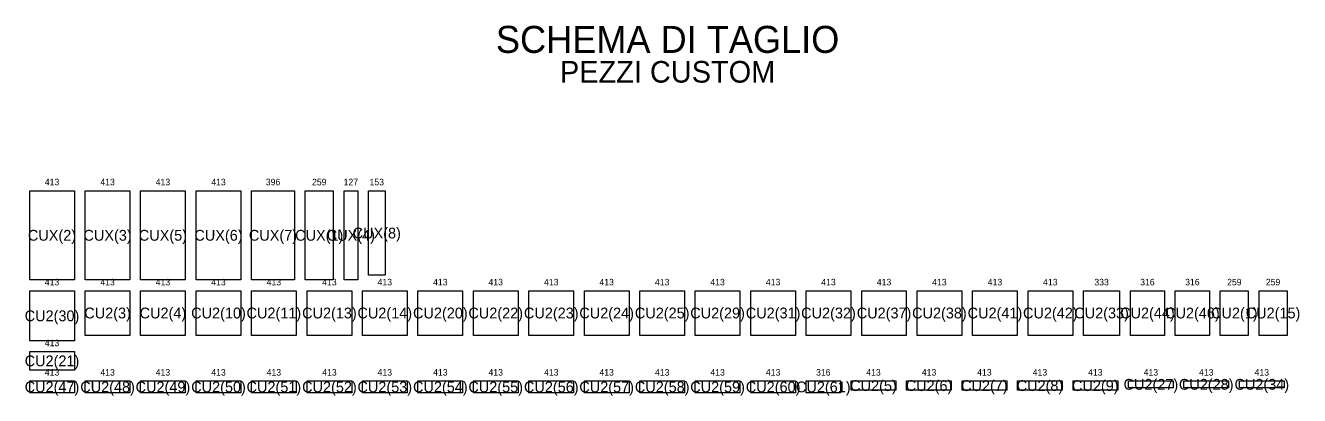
# Model space of a CAD drawing. Header units: metres. Extents: x 0 to 28345, y -34060 to 5454.
# Drawn here: x 16561 to 28345, y 904 to 4329 of the extents above; entities that cross this region are included whole.
import ezdxf
from ezdxf.enums import TextEntityAlignment as Align

# ---------------------------------------------------------------- set-up
doc = ezdxf.new("R2010")
doc.units = ezdxf.units.M
for name, color, linetype in [('QUOTE', 6, 'Continuous'), ('TAGLIO', 4, 'Continuous'), ('TESTI', 7, 'Continuous')]:
    doc.layers.add(name, color=color, linetype=linetype)

msp = doc.modelspace()

# ---------------------------------------------------------------- linework, layer by layer
at = {"layer": 'TAGLIO'}
for points in [[(16600, 2800), (17013, 2800), (17013, 1974), (16600, 1974), (16600, 2800)], [(17113, 2800), (17526, 2800), (17526, 1974), (17113, 1974), (17113, 2800)], [(17626, 2800), (18039, 2800), (18039, 1974), (17626, 1974), (17626, 2800)], [(18139, 2800), (18552, 2800), (18552, 1974), (18139, 1974), (18139, 2800)], [(18652, 2800), (19048, 2800), (19048, 1974), (18652, 1974), (18652, 2800)], [(19148, 2800), (19407, 2800), (19407, 1974), (19148, 1974), (19148, 2800)], [(19507, 2800), (19634, 2800), (19634, 1974), (19507, 1974), (19507, 2800)], [(19734, 2800), (19887, 2800), (19887, 2017), (19734, 2017), (19734, 2800)], [(16600, 1874), (17013, 1874), (17013, 1411), (16600, 1411), (16600, 1874)], [(17113, 1874), (17526, 1874), (17526, 1461), (17113, 1461), (17113, 1874)], [(17626, 1874), (18039, 1874), (18039, 1461), (17626, 1461), (17626, 1874)], [(18139, 1874), (18552, 1874), (18552, 1461), (18139, 1461), (18139, 1874)], [(18652, 1874), (19065, 1874), (19065, 1461), (18652, 1461), (18652, 1874)], [(19165, 1874), (19578, 1874), (19578, 1461), (19165, 1461), (19165, 1874)], [(19678, 1874), (20091, 1874), (20091, 1461), (19678, 1461), (19678, 1874)], [(20191, 1874), (20604, 1874), (20604, 1461), (20191, 1461), (20191, 1874)], [(20704, 1874), (21117, 1874), (21117, 1461), (20704, 1461), (20704, 1874)], [(21217, 1874), (21630, 1874), (21630, 1461), (21217, 1461), (21217, 1874)], [(21730, 1874), (22143, 1874), (22143, 1461), (21730, 1461), (21730, 1874)], [(22243, 1874), (22656, 1874), (22656, 1461), (22243, 1461), (22243, 1874)], [(22756, 1874), (23169, 1874), (23169, 1461), (22756, 1461), (22756, 1874)], [(23269, 1874), (23682, 1874), (23682, 1461), (23269, 1461), (23269, 1874)], [(23782, 1874), (24195, 1874), (24195, 1461), (23782, 1461), (23782, 1874)], [(24295, 1874), (24708, 1874), (24708, 1461), (24295, 1461), (24295, 1874)], [(24808, 1874), (25221, 1874), (25221, 1461), (24808, 1461), (24808, 1874)], [(25321, 1874), (25734, 1874), (25734, 1461), (25321, 1461), (25321, 1874)], [(25834, 1874), (26247, 1874), (26247, 1461), (25834, 1461), (25834, 1874)], [(26347, 1874), (26680, 1874), (26680, 1461), (26347, 1461), (26347, 1874)], [(26780, 1874), (27096, 1874), (27096, 1461), (26780, 1461), (26780, 1874)], [(27196, 1874), (27512, 1874), (27512, 1461), (27196, 1461), (27196, 1874)], [(27612, 1874), (27871, 1874), (27871, 1461), (27612, 1461), (27612, 1874)], [(27971, 1874), (28230, 1874), (28230, 1461), (27971, 1461), (27971, 1874)], [(16600, 1311), (17013, 1311), (17013, 1139), (16600, 1139), (16600, 1311)], [(16600, 1039), (17013, 1039), (17013, 930), (16600, 930), (16600, 1039)], [(17113, 1039), (17526, 1039), (17526, 930), (17113, 930), (17113, 1039)], [(17626, 1039), (18039, 1039), (18039, 930), (17626, 930), (17626, 1039)], [(18139, 1039), (18552, 1039), (18552, 930), (18139, 930), (18139, 1039)], [(18652, 1039), (19065, 1039), (19065, 930), (18652, 930), (18652, 1039)], [(19165, 1039), (19578, 1039), (19578, 930), (19165, 930), (19165, 1039)], [(19678, 1039), (20091, 1039), (20091, 930), (19678, 930), (19678, 1039)], [(20191, 1039), (20604, 1039), (20604, 930), (20191, 930), (20191, 1039)], [(20704, 1039), (21117, 1039), (21117, 930), (20704, 930), (20704, 1039)], [(21217, 1039), (21630, 1039), (21630, 930), (21217, 930), (21217, 1039)], [(21730, 1039), (22143, 1039), (22143, 930), (21730, 930), (21730, 1039)], [(22243, 1039), (22656, 1039), (22656, 930), (22243, 930), (22243, 1039)], [(22756, 1039), (23169, 1039), (23169, 930), (22756, 930), (22756, 1039)], [(23269, 1039), (23682, 1039), (23682, 930), (23269, 930), (23269, 1039)], [(23782, 1039), (24098, 1039), (24098, 930), (23782, 930), (23782, 1039)], [(24198, 1039), (24611, 1039), (24611, 954), (24198, 954), (24198, 1039)], [(24711, 1039), (25124, 1039), (25124, 954), (24711, 954), (24711, 1039)], [(25224, 1039), (25637, 1039), (25637, 954), (25224, 954), (25224, 1039)], [(25737, 1039), (26150, 1039), (26150, 954), (25737, 954), (25737, 1039)], [(26250, 1039), (26663, 1039), (26663, 954), (26250, 954), (26250, 1039)], [(26763, 1039), (27176, 1039), (27176, 976), (26763, 976), (26763, 1039)], [(27276, 1039), (27689, 1039), (27689, 976), (27276, 976), (27276, 1039)], [(27789, 1039), (28202, 1039), (28202, 976), (27789, 976), (27789, 1039)]]:
    msp.add_lwpolyline(points, dxfattribs=at)

# ---------------------------------------------------------------- texts
at = {"layer": 'QUOTE'}
for s, p in [('413', (16806, 2880)), ('413', (17320, 2880)), ('413', (17832, 2880)), ('413', (18346, 2880)), ('396', (18850, 2880)), ('259', (19278, 2880)), ('127', (19570, 2880)), ('153', (19810, 2880)), ('413', (16806, 1954)), ('413', (17320, 1954)), ('413', (17832, 1954)), ('413', (18346, 1954)), ('413', (18858, 1954)), ('413', (19372, 1954)), ('413', (19884, 1954)), ('413', (20398, 1954)), ('413', (20910, 1954)), ('413', (21424, 1954)), ('413', (21936, 1954)), ('413', (22450, 1954)), ('413', (22962, 1954)), ('413', (23476, 1954)), ('413', (23988, 1954)), ('413', (24502, 1954)), ('413', (25014, 1954)), ('413', (25528, 1954)), ('413', (26040, 1954)), ('333', (26514, 1954)), ('316', (26938, 1954)), ('316', (27354, 1954)), ('259', (27742, 1954)), ('259', (28100, 1954)), ('413', (16806, 1391)), ('413', (16806, 1119)), ('413', (17320, 1119)), ('413', (17832, 1119)), ('413', (18346, 1119)), ('413', (18858, 1119)), ('413', (19372, 1119)), ('413', (19884, 1119)), ('413', (20398, 1119)), ('413', (20910, 1119)), ('413', (21424, 1119)), ('413', (21936, 1119)), ('413', (22450, 1119)), ('413', (22962, 1119)), ('413', (23476, 1119)), ('316', (23940, 1119)), ('413', (24404, 1119)), ('413', (24918, 1119)), ('413', (25430, 1119)), ('413', (25944, 1119)), ('413', (26456, 1119)), ('413', (26970, 1119)), ('413', (27482, 1119)), ('413', (27996, 1119))]:
    msp.add_text(s, height=60, dxfattribs=at).set_placement(p, align=Align.MIDDLE_CENTER)
at = {"layer": 'TESTI'}
for s, height, p in [('SCHEMA DI TAGLIO', 250, (22500, 4200)), ('PEZZI CUSTOM', 200, (22500, 3900)), ('CUX(2)', 100, (16806, 2387)), ('CUX(3)', 100, (17320, 2387)), ('CUX(5)', 100, (17832, 2387)), ('CUX(6)', 100, (18346, 2387)), ('CUX(7)', 100, (18850, 2387)), ('CUX(1)', 100, (19278, 2387)), ('CUX(4)', 100, (19570, 2387)), ('CUX(8)', 100, (19810, 2408)), ('CU2(30)', 100, (16806, 1642)), ('CU2(3)', 100, (17320, 1668)), ('CU2(4)', 100, (17832, 1668)), ('CU2(10)', 100, (18346, 1668)), ('CU2(11)', 100, (18858, 1668)), ('CU2(13)', 100, (19372, 1668)), ('CU2(14)', 100, (19884, 1668)), ('CU2(20)', 100, (20398, 1668)), ('CU2(22)', 100, (20910, 1668)), ('CU2(23)', 100, (21424, 1668)), ('CU2(24)', 100, (21936, 1668)), ('CU2(25)', 100, (22450, 1668)), ('CU2(29)', 100, (22962, 1668)), ('CU2(31)', 100, (23476, 1668)), ('CU2(32)', 100, (23988, 1668)), ('CU2(37)', 100, (24502, 1668)), ('CU2(38)', 100, (25014, 1668)), ('CU2(41)', 100, (25528, 1668)), ('CU2(42)', 100, (26040, 1668)), ('CU2(33)', 100, (26514, 1668)), ('CU2(44)', 100, (26938, 1668)), ('CU2(46)', 100, (27354, 1668)), ('CU2(1)', 100, (27742, 1668)), ('CU2(15)', 100, (28100, 1668)), ('CU2(21)', 100, (16806, 1225)), ('CU2(27)', 100, (26970, 1008)), ('CU2(28)', 100, (27482, 1008)), ('CU2(34)', 100, (27996, 1008)), ('CU2(47)', 100, (16806, 984)), ('CU2(48)', 100, (17320, 984)), ('CU2(49)', 100, (17832, 984)), ('CU2(50)', 100, (18346, 984)), ('CU2(51)', 100, (18858, 984)), ('CU2(52)', 100, (19372, 984)), ('CU2(53)', 100, (19884, 984)), ('CU2(54)', 100, (20398, 984)), ('CU2(55)', 100, (20910, 984)), ('CU2(56)', 100, (21424, 984)), ('CU2(57)', 100, (21936, 984)), ('CU2(58)', 100, (22450, 984)), ('CU2(59)', 100, (22962, 984)), ('CU2(60)', 100, (23476, 984)), ('CU2(61)', 100, (23940, 984)), ('CU2(5)', 100, (24404, 996)), ('CU2(6)', 100, (24918, 996)), ('CU2(7)', 100, (25430, 996)), ('CU2(8)', 100, (25944, 996)), ('CU2(9)', 100, (26456, 996))]:
    msp.add_text(s, height=height, dxfattribs=at).set_placement(p, align=Align.MIDDLE_CENTER)

doc.saveas('drawing.dxf')
